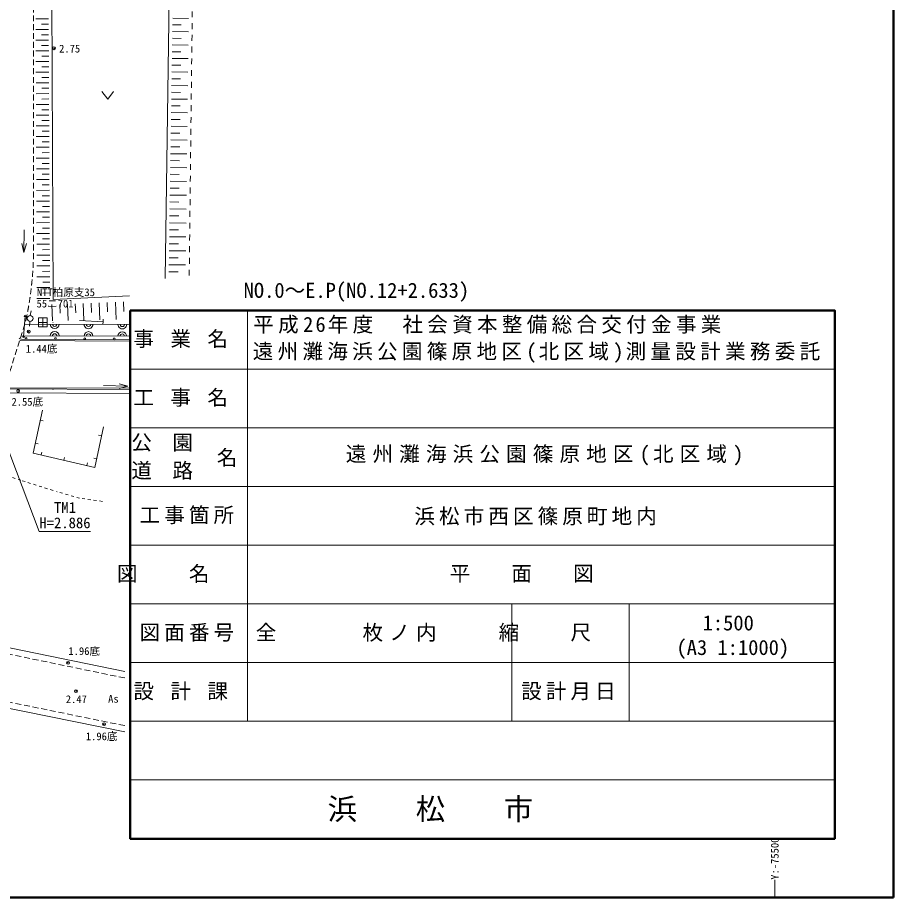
# Model space of a CAD drawing. Units: millimetres, scale not verified. Extents: x -75890393 to -75489893, y -146986278 to -146709278.
# Drawn here: x -75564482 to -75489893, y -146986278 to -146911345 of the extents above; entities that cross this region are included whole.
import ezdxf
from ezdxf.enums import TextEntityAlignment as Align

# ---------------------------------------------------------------- set-up
doc = ezdxf.new("R2010")
doc.units = ezdxf.units.MM
doc.header["$LTSCALE"] = 500
doc.header["$PDMODE"] = 32
doc.header["$PDSIZE"] = 250
for name, pattern in [('DASHED', [7.5, 6, -1.5]), ('USER1', [1, 0.5, -0.5]), ('USER6', [2, 1, -1]), ('USER7', [1.5, 1, -0.5])]:
    doc.linetypes.add(name, pattern=pattern)
for name, color, linetype, lineweight in [('S-SUV', 171, 'Continuous', 13), ('S-SUV-FRAM', 7, 'Continuous', 25), ('S-SUV-LINE', 7, 'Continuous', 13), ('S-SUV-SRVR', 4, 'Continuous', 13), ('S-SUV-TTL', 7, 'Continuous', 50)]:
    doc.layers.add(name, color=color, linetype=linetype, lineweight=lineweight)
doc.layers.add('S-SUV-HTXT', color=7, linetype='Continuous')
doc.styles.add('ＭＳ ゴシック', font='')
doc.styles.get('ＭＳ ゴシック').set_extended_font_data('MS Gothic')

msp = doc.modelspace()

# ---------------------------------------------------------------- linework, layer by layer
at = {"layer": 'S-SUV', "color": 7, "linetype": 'USER7'}
for p, q in [((-75563118, -146931157.9), (-75563123, -146898124.5)), ((-75566914.8, -146947224.8), (-75563774.7, -146937120.9)), ((-75555363.4, -146967589.2), (-75572425.5, -146964076.9)), ((-75555363.4, -146971651), (-75573679.5, -146967911.6))]:
    msp.add_line(p, q, dxfattribs=at)
at = {"layer": 'S-SUV', "linetype": 'USER6'}
msp.add_line((-75549467.4, -146898818.6), (-75549867.8, -146933564.1), dxfattribs=at)
at = {"layer": 'S-SUV'}
for p, q in [((-75551421.4, -146899183.6), (-75551925, -146933564.1)), ((-75561619.4, -146900606.6), (-75561464.9, -146935342.6)), ((-75561847.9, -146911451.1), (-75562934.4, -146911456.6)), ((-75551275.4, -146911388.1), (-75549920.4, -146911409.1)), ((-75561843.4, -146912359.1), (-75562930.9, -146912364.6)), ((-75561845.4, -146911905.1), (-75562443.4, -146911908.1)), ((-75551292.9, -146912529.6), (-75549934.4, -146912550.6)), ((-75551284.4, -146911959.1), (-75550537.9, -146911970.6)), ((-75561838.9, -146913268.1), (-75562927.4, -146913273.1)), ((-75561840.9, -146912813.6), (-75562439.4, -146912816.6)), ((-75551301.4, -146913101.6), (-75550553.4, -146913113.1)), ((-75561836.9, -146913722.6), (-75562435.4, -146913725.6)), ((-75551310.4, -146913674.1), (-75549947.9, -146913695.1)), ((-75561834.4, -146914177.1), (-75562923.4, -146914182.6)), ((-75561832.4, -146914632.1), (-75562431.4, -146914635.1)), ((-75551327.9, -146914821.1), (-75549961.9, -146914842.6)), ((-75551318.9, -146914247.6), (-75550568.9, -146914259.1)), ((-75561829.9, -146915087.1), (-75562919.9, -146915092.6)), ((-75561827.9, -146915542.1), (-75562427.4, -146915545.1)), ((-75551336.4, -146915396.1), (-75550584.4, -146915408.1)), ((-75561825.9, -146915997.6), (-75562916.4, -146916003.1)), ((-75551345.4, -146915971.6), (-75549975.9, -146915992.6)), ((-75561821.4, -146916908.6), (-75562912.4, -146916914.1)), ((-75561823.4, -146916453.1), (-75562423.4, -146916456.1)), ((-75551362.9, -146917124.6), (-75549989.4, -146917146.1)), ((-75551353.9, -146916548.1), (-75550599.9, -146916559.6)), ((-75561816.9, -146917820.6), (-75562908.9, -146917825.6)), ((-75561818.9, -146917364.6), (-75562419.4, -146917367.6)), ((-75557305.4, -146917636.1), (-75556805.9, -146918302.1)), ((-75556805.9, -146918302.1), (-75556306.4, -146917636.1)), ((-75551371.4, -146917702.6), (-75550615.4, -146917714.6)), ((-75561814.9, -146918276.6), (-75562415.4, -146918279.6)), ((-75551380.4, -146918280.6), (-75550003.4, -146918302.1)), ((-75561812.4, -146918732.6), (-75562905.4, -146918738.1)), ((-75561810.4, -146919189.1), (-75562411.4, -146919192.1)), ((-75551388.9, -146918860.6), (-75550630.9, -146918872.1)), ((-75561807.9, -146919645.6), (-75562901.4, -146919651.1)), ((-75561805.9, -146920102.6), (-75562407.4, -146920105.6)), ((-75551406.9, -146920021.1), (-75550646.4, -146920033.1)), ((-75551397.9, -146919440.1), (-75550017.4, -146919461.6)), ((-75561803.9, -146920559.1), (-75562897.9, -146920564.6)), ((-75551415.4, -146920602.1), (-75550031.4, -146920623.6)), ((-75561799.4, -146921473.6), (-75562894.4, -146921479.1)), ((-75561801.4, -146921016.6), (-75562403.4, -146921019.1)), ((-75551424.4, -146921185.1), (-75550662.4, -146921196.6)), ((-75561796.9, -146921931.1), (-75562399.4, -146921934.1)), ((-75551441.9, -146922351.6), (-75550677.9, -146922363.6)), ((-75551433.4, -146921767.6), (-75550045.4, -146921789.1)), ((-75561794.9, -146922388.1), (-75562890.4, -146922393.6)), ((-75561792.9, -146922846.1), (-75562395.4, -146922849.1)), ((-75551450.9, -146922935.6), (-75550059.9, -146922957.6)), ((-75561790.4, -146923303.6), (-75562886.9, -146923309.1)), ((-75561788.4, -146923761.6), (-75562391.4, -146923764.6)), ((-75551459.9, -146923521.1), (-75550693.4, -146923533.1)), ((-75561785.9, -146924219.6), (-75562883.4, -146924225.1)), ((-75551468.9, -146924107.1), (-75550073.9, -146924128.6)), ((-75561781.4, -146925136.6), (-75562879.4, -146925142.1)), ((-75561783.9, -146924678.1), (-75562387.4, -146924681.1)), ((-75551486.4, -146925281.1), (-75550087.9, -146925303.1)), ((-75551477.4, -146924694.1), (-75550709.4, -146924706.1)), ((-75561777.4, -146926053.6), (-75562875.9, -146926059.1)), ((-75561779.4, -146925595.1), (-75562383.4, -146925598.1)), ((-75551495.4, -146925870.1), (-75550725.4, -146925882.1)), ((-75561774.9, -146926512.6), (-75562379.4, -146926515.6)), ((-75551504.4, -146926458.6), (-75550102.4, -146926480.6)), ((-75561772.9, -146926971.6), (-75562871.9, -146926977.1)), ((-75561770.4, -146927431.1), (-75562375.4, -146927434.1)), ((-75551513.4, -146927048.6), (-75550740.9, -146927060.6)), ((-75561768.4, -146927890.1), (-75562868.4, -146927895.6)), ((-75561765.9, -146928349.6), (-75562371.4, -146928352.6)), ((-75551531.4, -146928230.6), (-75550756.9, -146928242.6)), ((-75551522.4, -146927639.1), (-75550116.4, -146927661.1)), ((-75561763.9, -146928809.1), (-75562864.9, -146928814.6)), ((-75551540.4, -146928822.6), (-75550130.9, -146928844.6)), ((-75563919.4, -146929417.1), (-75563936.9, -146931343.6)), ((-75561759.4, -146929729.1), (-75562860.9, -146929734.6)), ((-75561761.4, -146929269.1), (-75562367.4, -146929272.1)), ((-75551549.4, -146929415.6), (-75550772.9, -146929427.6)), ((-75563936.9, -146931343.6), (-75564130.9, -146930591.6)), ((-75563936.9, -146931343.6), (-75563728.9, -146930595.6)), ((-75561757.4, -146930189.1), (-75562363.4, -146930192.1)), ((-75551567.4, -146930603.6), (-75550788.9, -146930616.1)), ((-75551558.4, -146930009.1), (-75550144.9, -146930031.1)), ((-75561754.9, -146930649.6), (-75562857.4, -146930655.1)), ((-75561752.9, -146931110.1), (-75562359.4, -146931113.1)), ((-75551576.4, -146931198.6), (-75550159.4, -146931220.6)), ((-75561750.4, -146931570.6), (-75562853.4, -146931576.1)), ((-75561748.4, -146932031.1), (-75562355.4, -146932034.1)), ((-75551585.4, -146931795.1), (-75550804.9, -146931807.1)), ((-75561745.9, -146932492.1), (-75562849.9, -146932497.6)), ((-75551594.4, -146932391.1), (-75550173.9, -146932413.6)), ((-75561741.4, -146933414.6), (-75562846.4, -146933419.6)), ((-75561743.9, -146932953.1), (-75562350.9, -146932956.1)), ((-75551603.4, -146932989.1), (-75550820.9, -146933001.1)), ((-75561736.9, -146934337.1), (-75562842.4, -146934342.6)), ((-75561739.4, -146933875.6), (-75562346.9, -146933878.6)), ((-75561734.9, -146934799.1), (-75562342.9, -146934802.1)), ((-75554964.1, -146935055.8), (-75561464.9, -146935342.6)), ((-75561732.9, -146935260.6), (-75562838.9, -146935266.1)), ((-75561556.4, -146935793.1), (-75561498.4, -146937165.1)), ((-75560896.9, -146935767.1), (-75560864.4, -146936529.1)), ((-75560237.4, -146935741.1), (-75560178.4, -146937139.6)), ((-75559567.4, -146935714.6), (-75559534.9, -146936491.1)), ((-75558897.9, -146935688.1), (-75558837.9, -146937114.1)), ((-75558217.9, -146935661.1), (-75558184.4, -146936453.1)), ((-75557537.4, -146935634.1), (-75557476.4, -146937088.1)), ((-75556846.9, -146935606.6), (-75556812.9, -146936414.1)), ((-75556156.4, -146935579.6), (-75556093.9, -146937061.6)), ((-75555454.9, -146935551.6), (-75555420.4, -146936374.6)), ((-75563338.8, -146936328), (-75563406.8, -146936727)), ((-75563432.3, -146937245.5), (-75563474.8, -146937628)), ((-75562704.4, -146937301.6), (-75561954.4, -146937301.6)), ((-75562329.4, -146936926.6), (-75562329.4, -146937676.6)), ((-75561462.9, -146937305.1), (-75561489.4, -146937305.1)), ((-75564137.9, -146938738.1), (-75554964.1, -146938790.6)), ((-75555084.9, -146942746.6), (-75555828.4, -146942523.6)), ((-75561462.9, -146943025.1), (-75561489.4, -146943025.1)), ((-75557166.4, -146942685.6), (-75555084.9, -146942746.6)), ((-75555084.9, -146942746.6), (-75555840.4, -146942925.6)), ((-75563161.4, -146948435.6), (-75562365.9, -146944781.6)), ((-75562550.9, -146945631.6), (-75562306.9, -146945684.6)), ((-75557179.4, -146946198.1), (-75557901.9, -146949658.1)), ((-75557336.4, -146946949.1), (-75557580.9, -146946898.1)), ((-75562976.4, -146947585.6), (-75562732.4, -146947638.6)), ((-75557901.9, -146949658.1), (-75563161.4, -146948435.6)), ((-75562479.9, -146948594.1), (-75562422.9, -146948350.6)), ((-75560531.9, -146949046.6), (-75560474.9, -146948803.1)), ((-75558583.4, -146949499.6), (-75558526.9, -146949256.1)), ((-75557744.9, -146948907.1), (-75557989.4, -146948856.1))]:
    msp.add_line(p, q, dxfattribs=at)
at = {"layer": 'S-SUV', "color": 7}
for p, q in [((-75563836.6, -146936760.7), (-75563975, -146938521.6)), ((-75557201.2, -146937243.4), (-75557210.1, -146937443.2)), ((-75557201.2, -146937243.4), (-75557192.4, -146937043.6)), ((-75563877, -146937450.1), (-75554964.1, -146937481.4)), ((-75554964.1, -146938889.6), (-75564267.1, -146938857.7)), ((-75554964.1, -146938481.4), (-75564200.2, -146938449)), ((-75565700, -146943316), (-75554964.1, -146943353.7)), ((-75565593.2, -146942972.3), (-75554964.1, -146943009.6)), ((-75565562, -146942871.8), (-75554964.1, -146942909)), ((-75555363.4, -146967050.7), (-75572260.9, -146963573.4)), ((-75555363.4, -146972186.2), (-75573843.6, -146968413.3)), ((-75500000, -146986278.2), (-75500000, -146984778.2))]:
    msp.add_line(p, q, dxfattribs=at)
at = {"layer": 'S-SUV', "color": 7, "linetype": 'DASHED'}
msp.add_line((-75557201.2, -146937243.4), (-75559199.3, -146937155.2), dxfattribs=at)
at = {"layer": 'S-SUV', "linetype": 'USER1'}
for p, q in [((-75564207.9, -146950754.1), (-75567693.4, -146949611.1)), ((-75561462.9, -146951616.1), (-75564207.9, -146950754.1)), ((-75559204.9, -146952279.1), (-75561173.9, -146951707.6)), ((-75557262.8, -146952545.6), (-75559204.9, -146952279.1))]:
    msp.add_line(p, q, dxfattribs=at)
at = {"layer": 'S-SUV'}
msp.add_lwpolyline([(-75562704.4, -146936926.6), (-75561954.4, -146936926.6), (-75561954.4, -146937676.6), (-75562704.4, -146937676.6)], close=True, dxfattribs=at)
at = {"layer": 'S-SUV', "color": 7}
for centre in [(-75563836.6, -146936760.7), (-75563975, -146938521.6)]:
    msp.add_circle(centre, 75, dxfattribs=at)
at = {"layer": 'S-SUV'}
for centre, radius in [((-75563410.3, -146936969.5), 250), ((-75563760.4, -146938665.6), 74), ((-75561260.4, -146938679.6), 74), ((-75558760.4, -146938694.1), 74), ((-75556260.4, -146938708.6), 74)]:
    msp.add_circle(centre, radius, dxfattribs=at)
at = {"layer": 'S-SUV', "color": 7, "linetype": 'USER7'}
msp.add_arc((-75592679.9, -146930920.2), 29562.8, 347.89265, 359.53947, dxfattribs=at)
at = {"layer": 'S-SUV', "color": 7}
for centre, radius, start, end in [((-75561323.9, -146938459.1), 375, 359.79907, 179.79835), ((-75561320.4, -146937459.1), 375, 179.79907, 359.79835), ((-75561320.4, -146937459.1), 187.5, 179.79871, 359.79871), ((-75558447.5, -146938469.2), 375, 359.79907, 179.79835), ((-75558444, -146937469.2), 375, 179.79871, 359.79871), ((-75558444, -146937469.2), 187.5, 179.79867, 359.79875), ((-75555571.1, -146938479.3), 375, 359.79907, 179.79835), ((-75555567.6, -146937479.3), 375, 179.79871, 359.79871), ((-75555567.6, -146937479.3), 187.5, 179.79867, 359.79875), ((-75561323.9, -146938459.1), 187.5, 359.79922, 179.7982), ((-75558447.5, -146938469.2), 187.5, 359.7983, 179.79912), ((-75555571.1, -146938479.3), 187.5, 359.79922, 179.7982)]:
    msp.add_arc(centre, radius, start, end, dxfattribs=at)
at = {"layer": 'S-SUV'}
msp.add_arc((-75564136.9, -146938488.6), 250, 215.63101, 269.77036, dxfattribs=at)
at = {"layer": 'S-SUV-FRAM', "lineweight": 50}
msp.add_lwpolyline([(-75554892.6, -146936278.2), (-75494892.6, -146936278.2), (-75494892.6, -146981278.2), (-75554892.6, -146981278.2)], close=True, dxfattribs=at)
at = {"layer": 'S-SUV-LINE'}
for p, q in [((-75544892.6, -146936278.2), (-75544892.6, -146971278.2)), ((-75554892.6, -146941278.2), (-75494892.6, -146941278.2)), ((-75554892.6, -146946278.2), (-75494892.6, -146946278.2)), ((-75554892.6, -146951278.2), (-75494892.6, -146951278.2)), ((-75554892.6, -146956278.2), (-75494892.6, -146956278.2)), ((-75554892.6, -146961278.2), (-75494892.6, -146961278.2)), ((-75522392.6, -146971278.2), (-75522392.6, -146961278.2)), ((-75512392.6, -146971278.2), (-75512392.6, -146961278.2)), ((-75554892.6, -146966278.2), (-75494892.6, -146966278.2)), ((-75554892.6, -146971278.2), (-75494892.6, -146971278.2)), ((-75554892.6, -146976278.2), (-75494892.6, -146976278.2))]:
    msp.add_line(p, q, dxfattribs=at)
at = {"layer": 'S-SUV-SRVR', "color": 6}
msp.add_lwpolyline([(-75566535.2, -146944902.2), (-75562635.8, -146955106.8), (-75558260.8, -146955106.8)], dxfattribs=at)
at = {"layer": 'S-SUV-SRVR'}
for centre, radius in [((-75561388.1, -146913952.2), 12.5), ((-75561388.1, -146913952.2), 12.5), ((-75561388.1, -146913952.2), 9.38), ((-75561388.1, -146913952.2), 6.25), ((-75563533.3, -146938084.1), 12.5), ((-75563533.3, -146938084.1), 12.5), ((-75563533.3, -146938084.1), 9.38), ((-75563533.3, -146938084.1), 6.25), ((-75564433, -146943145.9), 12.5), ((-75564433, -146943145.9), 12.5), ((-75564433, -146943145.9), 9.38), ((-75564433, -146943145.9), 6.25), ((-75560184, -146966299.1), 12.5), ((-75560184, -146966299.1), 12.5), ((-75560184, -146966299.1), 9.38), ((-75560184, -146966299.1), 6.25), ((-75559517.4, -146968712.3), 12.5), ((-75559517.4, -146968712.3), 12.5), ((-75559517.4, -146968712.3), 9.38), ((-75559517.4, -146968712.3), 6.25), ((-75557118.8, -146971523.6), 12.5), ((-75557118.8, -146971523.6), 12.5), ((-75557118.8, -146971523.6), 9.38), ((-75557118.8, -146971523.6), 6.25)]:
    msp.add_circle(centre, radius, dxfattribs=at)
for p in [(-75561388.1, -146913952.2), (-75563533.3, -146938084.1), (-75564433, -146943145.9), (-75560184, -146966299.1), (-75559517.4, -146968712.3), (-75557118.8, -146971523.6)]:
    msp.add_point(p, dxfattribs=at)
at = {"layer": 'S-SUV-TTL'}
for p, q in [((-75489892.6, -146986278.2), (-75489892.6, -146709278.2)), ((-75890392.6, -146986278.2), (-75489892.6, -146986278.2))]:
    msp.add_line(p, q, dxfattribs=at)

# ---------------------------------------------------------------- texts
at = {"layer": 'S-SUV', "style": 'ＭＳ ゴシック'}
for s, p in [('NTT柏原支35', (-75562838.9, -146935266.1)), ('55ニ701', (-75562866.8, -146936232.4))]:
    msp.add_text(s, height=659.8, dxfattribs=at).set_placement(p, align=Align.BOTTOM_LEFT)
at = {"layer": 'S-SUV', "color": 7, "style": 'ＭＳ ゴシック'}
msp.add_text('As', height=659.8, dxfattribs=at).set_placement((-75556323.7, -146969361), align=Align.MIDDLE_CENTER)
at = {"layer": 'S-SUV-HTXT', "style": 'ＭＳ ゴシック'}
for s, p in [('NO.0～E.P(NO.12+2.633)', (-75535629.1, -146934573.1)), ('名', (-75546640, -146948821.7)), ('1:500', (-75503960.5, -146962897.5)), ('(A3 1:1000)', (-75503569.9, -146964990.1))]:
    msp.add_text(s, height=1283, dxfattribs=at).set_placement(p, align=Align.MIDDLE_CENTER)
msp.add_text('Y:-75500', height=659.8, rotation=90, dxfattribs=at).set_placement((-75500000, -146984773.2), align=Align.MIDDLE_LEFT)
at = {"layer": 'S-SUV-HTXT', "attachment_point": 5, "style": 'ＭＳ ゴシック'}
for s, insert, char_height in [('\\T1.21;平成26年度\u3000社会資本整備総合交付金事業', (-75524293.1, -146937551.2), 1283), ('\\T1.8;事業名', (-75549892.6, -146938778.2), 1283), ('\\T1.21;遠州灘海浜公園篠原地区(北区域)測量設計業務委託', (-75520107.8, -146939936.8), 1283), ('\\T1.8;工事名', (-75549892.6, -146943778.2), 1283), ('\\T2;公園', (-75551292.7, -146947596.2), 1283), ('\\T1.3;遠州灘海浜公園篠原地区(北区域)', (-75519471.6, -146948675.6), 1283), ('\\T2;道路', (-75551292.7, -146949987.6), 1283), ('\\T1.2;工事箇所', (-75549892.6, -146953778.2), 1283), ('\\T1.2;浜松市西区篠原町地内', (-75520191.5, -146953880.3), 1283), ('\\T3.5;図名', (-75549892.6, -146958778.2), 1283), ('\\T3;平面図', (-75519801.1, -146958760.8), 1283), ('\\T1.2;図面番号', (-75549892.6, -146963778.2), 1283), ('\\T1.3;全\u3000\u3000\u3000枚ノ内', (-75536237.1, -146963787.7), 1283), ('\\T3.5;縮尺', (-75517392.6, -146963778.2), 1283), ('\\T1.8;設計課', (-75549892.6, -146968778.2), 1283), ('\\T1.2;設計月日', (-75517392.6, -146968778.2), 1283), ('\\T3;浜松市', (-75526823.1, -146978855), 1833)]:
    msp.add_mtext(s, dxfattribs=dict(at, insert=insert, char_height=char_height))
at = {"layer": 'S-SUV-SRVR', "style": 'ＭＳ ゴシック'}
msp.add_text('2.75', height=659.8, dxfattribs=at).set_placement((-75560946.4, -146913989), align=Align.MIDDLE_LEFT)
for s, p in [('1.44底', (-75563784.4, -146940078.6)), ('1.96底', (-75560155.6, -146965826.6)), ('2.47', (-75560375.5, -146969925.8))]:
    msp.add_text(s, height=659.8, dxfattribs=at).set_placement(p, align=Align.BOTTOM_LEFT)
for s, p in [('2.55底', (-75565002.4, -146943739.3)), ('1.96底', (-75558671.4, -146972228.7))]:
    msp.add_text(s, height=659.8, dxfattribs=at).set_placement(p, align=Align.TOP_LEFT)
at = {"layer": 'S-SUV-SRVR', "color": 6, "style": 'ＭＳ ゴシック'}
for s, p in [('TM1', (-75560448.3, -146953806.8)), ('H=2.886', (-75560448.3, -146955106.8))]:
    msp.add_text(s, height=916.4, dxfattribs=at).set_placement(p, align=Align.BOTTOM_CENTER)

doc.saveas('drawing.dxf')
